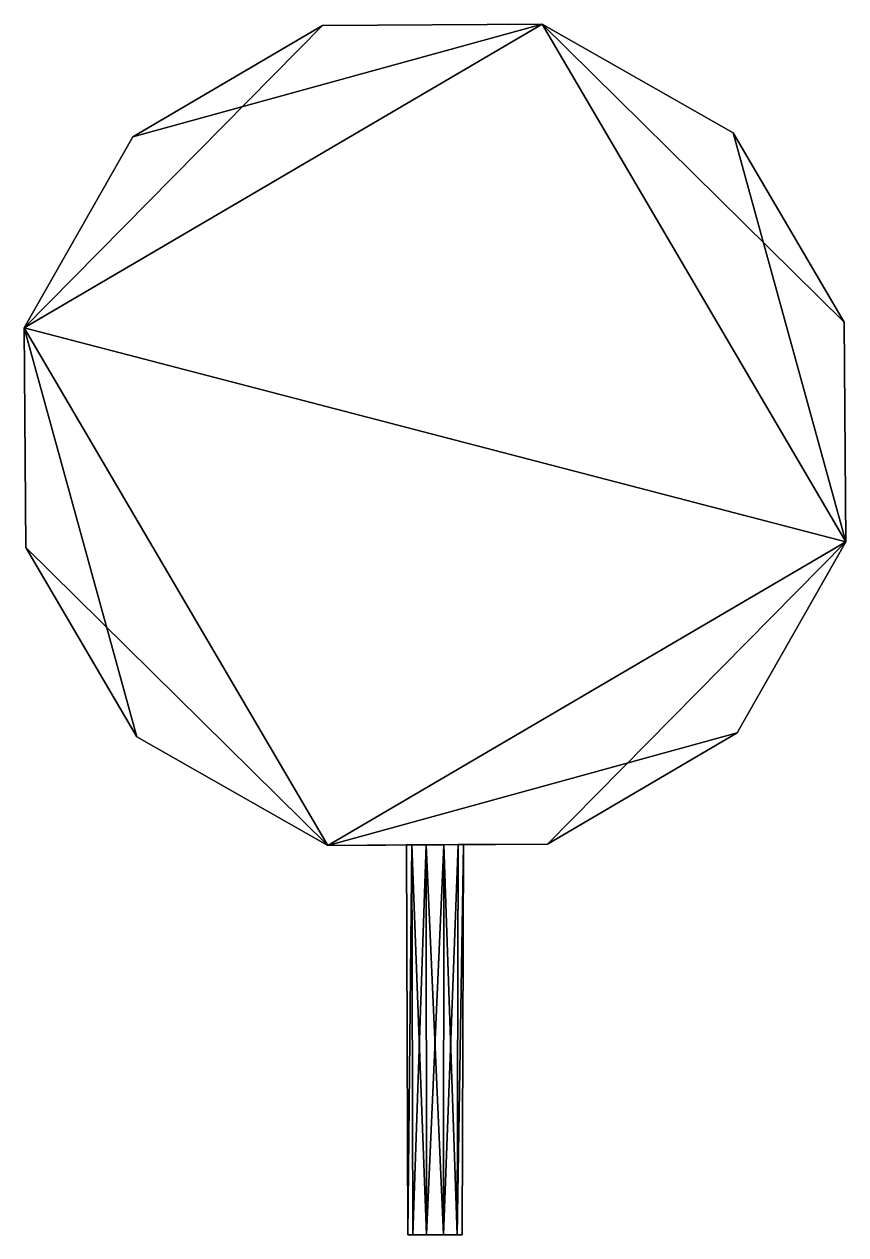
# Model space of a CAD drawing. Extents: x -64 to 64, y 1 to 189.
import ezdxf

# ---------------------------------------------------------------- set-up
doc = ezdxf.new("R2010")
doc.units = 0
doc.layers.add('lollipop03', color=250, linetype='CONTINUOUS')

msp = doc.modelspace()

# ---------------------------------------------------------------- meshes
at = {"layer": 'lollipop03'}
mesh = msp.add_polyface(dxfattribs=at)
corners = [(63.448107, 142.533917, 11.373901), (63.448107, 142.533917, -11.373902), (63.672399, 108.47208, 11.373902), (63.672399, 108.47208, -11.373902), (46.835723, 78.861519, 11.373902), (46.835723, 78.861518, -11.373901), (17.449453, 61.636358, 11.373902), (17.449453, 61.636358, -11.373901), (-16.612384, 61.412066, 11.373902), (-16.612384, 61.412066, -11.373901), (-46.222946, 78.248742, 11.373902), (-46.222946, 78.248742, -11.373901), (-63.448107, 107.635012, 11.373902), (-63.448107, 107.635012, -11.373901), (-63.672399, 141.696849, 11.373902), (-63.672399, 141.696848, -11.373902), (-46.835723, 171.30741, 11.373901), (-46.835723, 171.30741, -11.373902), (-17.449453, 188.532571, 11.373901), (-17.449453, 188.532571, -11.373902), (16.612384, 188.756863, 11.373901), (16.612384, 188.756863, -11.373902), (46.222946, 171.920187, 11.373901), (46.222946, 171.920187, -11.373902), (3.591611, 61.545106, 2.609457), (1.371857, 61.530489, 4.22214), (4.439496, 61.550689, -0.000001), (3.591611, 61.545106, -2.609459), (1.371857, 61.530489, -4.222141), (-1.371836, 61.512422, -4.222078), (-3.59147, 61.497806, -2.609356), (-4.43928, 61.492224), (-3.59147, 61.497806, 2.609356), (-1.371836, 61.512422, 4.222077), (4.216708, 1.04062), (3.411389, 1.040619, -2.478519), (1.303034, 1.040619, -4.010328), (-1.303034, 1.040619, -4.010328), (-3.411389, 1.040619, -2.478519), (-4.216708, 1.04062), (-3.411389, 1.04062, 2.478519), (-1.303034, 1.04062, 4.010328), (1.303034, 1.04062, 4.010328), (3.411389, 1.04062, 2.478519)]
mesh.append_faces([[corners[k] for k in face] for face in [(0, 2, 20), (2, 3, 5), (15, 9, 3), (2, 4, 6), (4, 5, 7), (2, 8, 14), (8, 10, 12), (24, 26, 27), (25, 24, 27), (25, 28, 29), (29, 30, 32), (31, 9, 8), (30, 31, 32), (6, 24, 25), (7, 28, 27), (9, 29, 28), (9, 31, 30), (6, 7, 26), (9, 30, 29), (8, 33, 32), (7, 27, 26), (14, 16, 18), (5, 3, 9), (8, 9, 11), (3, 1, 23), (21, 19, 17), (10, 11, 13), (15, 13, 11), (16, 17, 19), (12, 13, 15), (18, 19, 21), (20, 21, 23), (14, 15, 17), (22, 23, 1), (0, 1, 3), (8, 6, 25), (24, 43, 42), (43, 24, 26), (26, 27, 35), (28, 36, 35), (42, 43, 34), (29, 37, 36), (34, 35, 36), (30, 38, 37), (34, 37, 40), (30, 31, 39), (37, 38, 39), (39, 31, 32), (33, 41, 40), (25, 42, 41), (0, 20, 22), (2, 5, 4), (15, 3, 21), (2, 6, 8), (4, 7, 6), (2, 14, 20), (8, 12, 14), (25, 27, 28), (25, 29, 33), (29, 32, 33), (31, 8, 32), (9, 28, 7), (6, 26, 24), (14, 18, 20), (5, 9, 7), (8, 11, 10), (3, 23, 21), (21, 17, 15), (10, 13, 12), (15, 11, 9), (16, 19, 18), (12, 15, 14), (18, 21, 20), (20, 23, 22), (14, 17, 16), (22, 1, 0), (0, 3, 2), (8, 25, 33), (24, 42, 25), (43, 26, 34), (26, 35, 34), (28, 35, 27), (42, 34, 41), (29, 36, 28), (34, 36, 37), (30, 37, 29), (34, 40, 41), (30, 39, 38), (37, 39, 40), (39, 32, 40), (33, 40, 32), (25, 41, 33)]])

doc.saveas('drawing.dxf')
